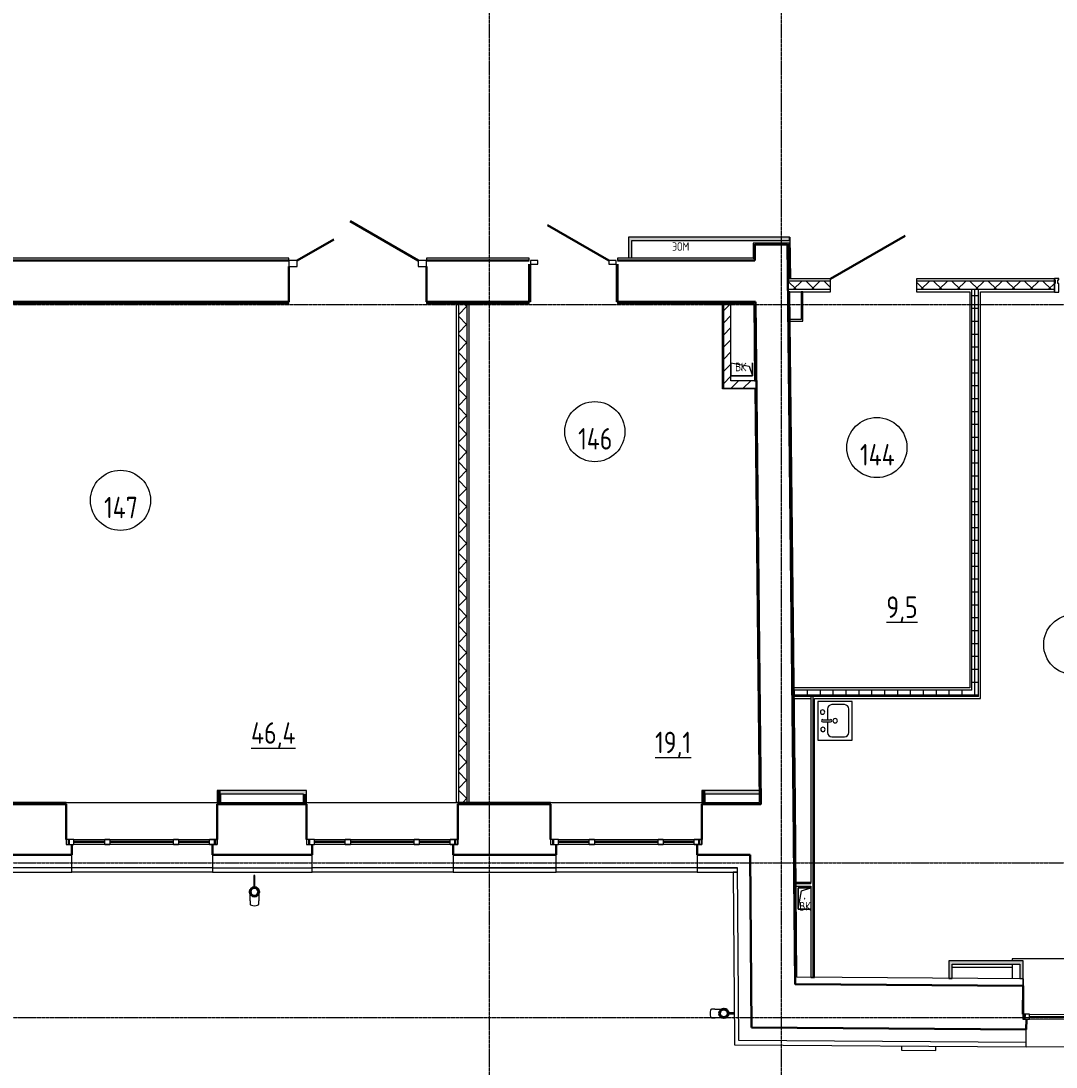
# Model space of a CAD drawing. Header units: millimetres. Extents: x 504091 to 2165846, y 135022 to 442887.
# Drawn here: x 738852 to 750902, y 269752 to 281928 of the extents above; entities that cross this region are included whole.
import ezdxf

# ---------------------------------------------------------------- set-up
doc = ezdxf.new("R2010")
doc.units = ezdxf.units.MM
doc.linetypes.add('ADSK_Линия сетки', pattern=[25, 20, -2.5, 0, -2.5])
doc.linetypes.add('осеваяX2', pattern=[4, 2.5, -0.5, 0.5, -0.5])
for name, color, linetype, lineweight in [('_ Окна', 7, 'Continuous', 30), ('Аннотация', 7, 'Continuous', 9), ('Витраж', 7, 'Continuous', 9), ('Двери', 7, 'Continuous', 20), ('Марки помещений', 7, 'Continuous', 20), ('Обобщенные модели', 7, 'Continuous', 18), ('Окна', 7, 'Continuous', 18), ('Оси', 165, 'осеваяX2', 13), ('Перекрытие', 7, 'Continuous', 18), ('Сантехника', 7, 'Continuous', 18), ('Стены внутренние', 7, 'Continuous', 18), ('Стены наружные', 7, 'Continuous', 18), ('Стены несущие', 7, 'Continuous', 30), ('Стены отделка', 7, 'Continuous', 30), ('Стены штриховка', 7, 'Continuous', 18)]:
    doc.layers.add(name, color=color, linetype=linetype, lineweight=lineweight)
doc.styles.add('ГОСТ 2.304', font='CS_Gost2304.shx')
pattern_1 = [(45, (705858.08, 270333.52), (-106.066, 106.066), []), (135, (705858.08, 270333.52), (-106.066, -106.066), [])]
pattern_2 = [(0, (705858.08, 270333.52), (0, 150), []), (90, (705858.08, 270333.52), (-150, 9e-15), [])]
pattern_3 = [(45, (705858.08, 270333.52), (-70.71068, 70.71068), [])]

# ---------------------------------------------------------------- blocks, each defined once
blk = doc.blocks.new('Sink - Kitchen _11_ - 450 x 400mm-658719-План 1-го этажа')
at = {"layer": 'Сантехника'}
for p, q in [((241, 202), (-209, 202)), ((-209, 202), (-209, -198)), ((-209, 202), (-209, -198)), ((241, 202), (-209, 202)), ((3, 145), (3, 53)), ((28, 145), (28, 53)), ((241, -198), (241, 202)), ((241, -198), (241, 202)), ((-171, 37), (-171, -109)), ((3, 88), (-120, 88)), ((152, 88), (28, 88)), ((203, -109), (203, 37)), ((-209, -198), (241, -198)), ((-209, -198), (241, -198)), ((-120, -160), (152, -160))]:
    blk.add_line(p, q, dxfattribs=at)
for centre, radius, start, end in [((-86, 142), 25.4, 360, 180), ((-86, 142), 25.4, 180, 0), ((16, 145), 12.7, 360, 180), ((117, 147), 25.4, 360, 180), ((117, 147), 25.4, 180, 0), ((-120, 37), 50.8, 90, 180), ((16, 0), 25.4, 360, 180), ((16, 0), 25.4, 180, 0), ((16, 53), 12.7, 180, 0), ((152, 37), 50.8, 360, 90), ((-120, -109), 50.8, 180, 270), ((152, -109), 50.8, 270, 0)]:
    blk.add_arc(centre, radius, start, end, dxfattribs=at)
blk = doc.blocks.new('Прямоугольный импост - Импост структурный с накладкой - 160мм-2485491-План 1-го этажа')
at = {"layer": 'Витраж', "lineweight": 18}
for p, q in [((-50, 0), (-50, 17)), ((-50, 17), (0, 17)), ((-40, 0), (-50, 0)), ((-40, -40), (-40, 0)), ((0, 0), (-10, 0)), ((-10, 0), (-10, -40)), ((0, 17), (0, 0)), ((-50, -140), (-50, -40)), ((-50, -40), (-40, -40)), ((-10, -40), (0, -40)), ((0, -40), (0, -140)), ((0, -140), (-50, -140))]:
    blk.add_line(p, q, dxfattribs=at)
blk = doc.blocks.new('AC_Дверь_Однопольная_Стальная - 1000х2100Н Д8п противопож EI30-3648730-План 1-го этажа')
at = {"layer": 'Двери', "lineweight": 30}
blk.add_line((-500, 75), (366, 575), dxfattribs=at)
blk = doc.blocks.new('Дверь-Alumark_двупольная с глухим окном_S70 - 1600х2100 алюм ост Д-20л-5430551-План 1-го этажа')
at = {"layer": 'Двери', "lineweight": 30}
for p, q in [((830, 240), (38, 697)), ((-580, 240), (-151, 487))]:
    blk.add_line(p, q, dxfattribs=at)
at = {"layer": 'Двери'}
for p, q in [((-675, 240), (-675, 170)), ((-580, 240), (-675, 240)), ((-675, 170), (-580, 170)), ((-580, 170), (-580, 240)), ((830, 240), (830, 170)), ((925, 240), (830, 240)), ((830, 170), (925, 170)), ((925, 170), (925, 240))]:
    blk.add_line(p, q, dxfattribs=at)
blk = doc.blocks.new('Водосток - Тип 1 _карниз больше 490мм_-5298490-План 1-го этажа')
at = {"layer": 'Обобщенные модели', "lineweight": 9}
h = blk.add_hatch(dxfattribs=at)
h.set_pattern_fill('FP_9', color=256, style=0, pattern_type=2)
h.set_pattern_definition([(314.567, (392.8, 41336.54), (106.86455, 105.2614), [])])
h.paths.add_polyline_path([(76, 171), (76, 149), (86, 129), (103, 115), (125, 110), (147, 115), (164, 129), (174, 149), (174, 171), (164, 191), (147, 205), (125, 210), (102, 204), (86, 191), (76, 171)])
at = {"layer": 'Обобщенные модели'}
for p, q in [((75, 306), (75, 264)), ((175, 264), (175, 306)), ((120, 109), (120, 40)), ((130, 40), (130, 109))]:
    blk.add_line(p, q, dxfattribs=at)
at = {"layer": 'Обобщенные модели', "flags": 128}
for points in [[(75, 173), (75, 174), (75, 177), (75, 180), (75, 183), (75, 186), (75, 190), (75, 193), (75, 197), (75, 201), (75, 205), (75, 210), (75, 214), (75, 219), (75, 224), (75, 229), (75, 234), (75, 239), (75, 245), (75, 250), (75, 256), (75, 261), (75, 264)], [(175, 264), (175, 258), (175, 252), (175, 247), (175, 242), (175, 236), (175, 231), (175, 226), (175, 221), (175, 216), (175, 212), (175, 207), (175, 203), (175, 199), (175, 195), (175, 191), (175, 188), (175, 184), (175, 181), (175, 178), (175, 175), (175, 173)]]:
    blk.add_lwpolyline(points, dxfattribs=at)
at = {"layer": 'Обобщенные модели'}
for start, end in [(90, 270), (270, 90)]:
    blk.add_arc((125, 160), 52, start, end, dxfattribs=at)
at = {"layer": 'Обобщенные модели', "lineweight": 40}
for start, end in [(90, 270), (270, 90)]:
    blk.add_arc((125, 160), 50, start, end, dxfattribs=at)
at = {"layer": 'Обобщенные модели'}
for start_param, end_param in [(4.712389, 6.283185), (3.141593, 4.712389)]:
    blk.add_ellipse((125, 306), major_axis=(-50, 0), ratio=0.309017, start_param=start_param, end_param=end_param, dxfattribs=at)
blk = doc.blocks.new('АС_Дверь_Однопольная_Алюминиевая - 1000х2100 алюм ост с мат_плёнкой Д19л-4850132-План 1-го этажа')
at = {"layer": 'Двери'}
for p, q in [((-288, -200), (-375, -200)), ((-375, -200), (-375, -240)), ((-375, -240), (-288, -240)), ((-288, -240), (-288, -200)), ((625, -200), (538, -200)), ((538, -200), (538, -240)), ((538, -240), (625, -240)), ((625, -240), (625, -200))]:
    blk.add_line(p, q, dxfattribs=at)
at = {"layer": 'Двери', "lineweight": 30}
blk.add_line((-288, -240), (427, -653), dxfattribs=at)
blk = doc.blocks.new('GM_Отверстие прямоугольное _в плите_ - Отверстие-V16-План 1-го этажа')
at = {"layer": 'Обобщенные модели'}
for p, q in [((-75, -125), (-75, 125)), ((-75, 125), (73, 125)), ((73, 125), (-75, 125)), ((-75, 125), (-75, -125)), ((-38, 88), (73, 124)), ((-75, -125), (-38, 88)), ((73, -125), (-75, -125)), ((-75, -125), (73, -125))]:
    blk.add_line(p, q, dxfattribs=at)
for start, end in [(360, 180), (180, 360), (60, 165), (300, 360), (195, 270)]:
    blk.add_arc((0, 0), 2.5, start, end, dxfattribs=at)
blk = doc.blocks.new('окно трехпол с фрамугой - 1740 и 1760 -2300_h___нов_ ок1-2142734-План 1-го этажа')
at = {"layer": '_ Окна', "lineweight": 18}
for p, q in [((-880, 115), (-880, 175)), ((-880, 175), (-790, 175)), ((-790, 175), (-790, 115)), ((-430, 115), (-430, 175)), ((-430, 175), (-370, 175)), ((-370, 175), (-370, 115)), ((370, 115), (370, 175)), ((370, 175), (430, 175)), ((430, 175), (430, 115)), ((790, 175), (790, 115)), ((880, 175), (790, 175)), ((880, 115), (880, 175)), ((-790, 115), (-880, 115)), ((-370, 115), (-430, 115)), ((430, 115), (370, 115)), ((790, 115), (880, 115))]:
    blk.add_line(p, q, dxfattribs=at)
at = {"layer": '_ Окна'}
for p, q in [((-850, 115), (-850, 175)), ((-790, 145), (-430, 145)), ((-370, 145), (370, 145)), ((430, 145), (790, 145)), ((850, 115), (850, 175))]:
    blk.add_line(p, q, dxfattribs=at)
at = {"layer": 'Окна'}
for p, q in [((-880, 175), (-880, 115)), ((-790, 175), (-880, 175)), ((-790, 175), (-430, 175)), ((-370, 175), (-430, 175)), ((-370, 175), (370, 175)), ((430, 175), (370, 175)), ((430, 175), (790, 175)), ((880, 175), (790, 175)), ((880, 115), (880, 175)), ((-880, 115), (-790, 115)), ((-430, 115), (-790, 115)), ((-430, 115), (-370, 115)), ((370, 115), (-370, 115)), ((370, 115), (430, 115)), ((790, 115), (430, 115)), ((790, 115), (880, 115))]:
    blk.add_line(p, q, dxfattribs=at)
blk = doc.blocks.new('окно трехпол с фрамугой - 1740 и 1760 -2300_h___нов_ ок1-V36-План 1-го этажа')
at = {"layer": '_ Окна', "lineweight": 18}
for p, q in [((-880, 115), (-880, 175)), ((-880, 175), (-790, 175)), ((-790, 175), (-790, 115)), ((-430, 115), (-430, 175)), ((-430, 175), (-370, 175)), ((-370, 175), (-370, 115)), ((370, 115), (370, 175)), ((370, 175), (430, 175)), ((430, 175), (430, 115)), ((790, 175), (790, 115)), ((880, 175), (790, 175)), ((880, 115), (880, 175)), ((-790, 115), (-880, 115)), ((-370, 115), (-430, 115)), ((430, 115), (370, 115)), ((790, 115), (880, 115))]:
    blk.add_line(p, q, dxfattribs=at)
at = {"layer": '_ Окна'}
for p, q in [((-850, 115), (-850, 175)), ((-790, 145), (-430, 145)), ((-370, 145), (370, 145)), ((430, 145), (790, 145)), ((850, 115), (850, 175))]:
    blk.add_line(p, q, dxfattribs=at)
at = {"layer": 'Окна'}
for p, q in [((-880, 175), (-880, 115)), ((-790, 175), (-880, 175)), ((-790, 175), (-430, 175)), ((-370, 175), (-430, 175)), ((-370, 175), (370, 175)), ((430, 175), (370, 175)), ((430, 175), (790, 175)), ((880, 175), (790, 175)), ((880, 115), (880, 175)), ((-880, 115), (-790, 115)), ((-430, 115), (-790, 115)), ((-430, 115), (-370, 115)), ((370, 115), (-370, 115)), ((370, 115), (430, 115)), ((790, 115), (430, 115)), ((790, 115), (880, 115))]:
    blk.add_line(p, q, dxfattribs=at)
blk = doc.blocks.new('окна_rehau_двупольное_2_фрамуги - 1460х2440 _нов_-3905278-План 1-го этажа')
at = {"layer": '_ Окна', "lineweight": 18}
for p, q in [((-750, 75), (-750, 135)), ((-750, 135), (-674, 135)), ((-674, 135), (-674, 75)), ((-38, 75), (-38, 135)), ((-38, 135), (38, 135)), ((38, 135), (38, 75)), ((674, 135), (674, 75)), ((750, 135), (674, 135)), ((750, 75), (750, 135)), ((-674, 75), (-750, 75)), ((38, 75), (-38, 75)), ((674, 75), (750, 75))]:
    blk.add_line(p, q, dxfattribs=at)
at = {"layer": '_ Окна'}
for p, q in [((-730, 75), (-730, 135)), ((730, 75), (730, 135)), ((-674, 105), (-38, 105)), ((38, 105), (674, 105))]:
    blk.add_line(p, q, dxfattribs=at)
at = {"layer": 'Окна'}
for p, q in [((-750, 135), (-750, 75)), ((-674, 135), (-750, 135)), ((-674, 135), (-38, 135)), ((38, 135), (-38, 135)), ((38, 135), (674, 135)), ((750, 135), (674, 135)), ((750, 75), (750, 135)), ((-750, 75), (-674, 75)), ((-38, 75), (-674, 75)), ((-38, 75), (38, 75)), ((674, 75), (38, 75)), ((674, 75), (750, 75))]:
    blk.add_line(p, q, dxfattribs=at)
blk = doc.blocks.new('Водосток - Тип 1 _карниз больше 490мм_-5162063-План 1-го этажа')
at = {"layer": 'Обобщенные модели'}
for p, q in [((75, 306), (75, 264)), ((175, 264), (175, 306)), ((120, 109), (120, -30)), ((130, -30), (130, 109)), ((120, -30), (130, -30))]:
    blk.add_line(p, q, dxfattribs=at)
at = {"layer": 'Обобщенные модели', "flags": 128}
for points in [[(75, 173), (75, 174), (75, 177), (75, 180), (75, 183), (75, 186), (75, 190), (75, 193), (75, 197), (75, 201), (75, 205), (75, 210), (75, 214), (75, 219), (75, 224), (75, 229), (75, 234), (75, 239), (75, 245), (75, 250), (75, 256), (75, 261), (75, 264)], [(175, 264), (175, 258), (175, 252), (175, 247), (175, 242), (175, 236), (175, 231), (175, 226), (175, 221), (175, 216), (175, 212), (175, 207), (175, 203), (175, 199), (175, 195), (175, 191), (175, 188), (175, 184), (175, 181), (175, 178), (175, 175), (175, 173)]]:
    blk.add_lwpolyline(points, dxfattribs=at)
at = {"layer": 'Обобщенные модели'}
for start, end in [(90, 270), (270, 90)]:
    blk.add_arc((125, 160), 52, start, end, dxfattribs=at)
at = {"layer": 'Обобщенные модели', "lineweight": 40}
for start, end in [(90, 270), (270, 90)]:
    blk.add_arc((125, 160), 50, start, end, dxfattribs=at)
at = {"layer": 'Обобщенные модели'}
for start_param, end_param in [(4.712389, 6.283185), (3.141593, 4.712389)]:
    blk.add_ellipse((125, 306), major_axis=(-50, 0), ratio=0.309017, start_param=start_param, end_param=end_param, dxfattribs=at)
blk = doc.blocks.new('GM_Отверстие прямоугольное _в плите_ - Отверстие-V66-План 1-го этажа')
at = {"layer": 'Обобщенные модели'}
for p, q in [((-75, 125), (75, 125)), ((75, 125), (-75, 125)), ((-37.5, 87.5), (75, 125)), ((75, 125), (75, -125)), ((75, -125), (75, 125)), ((-75, -125), (-37.5, 87.5)), ((75, -125), (-75, -125)), ((-75, -125), (75, -125))]:
    blk.add_line(p, q, dxfattribs=at)
for start, end in [(360, 180), (180, 360), (60, 165), (300, 360), (195, 270)]:
    blk.add_arc((0, 0), 2.5, start, end, dxfattribs=at)
blk = doc.blocks.new('ADSK_Марка_Помещение_ОдноЗначение - Номер-159740-План 1-го этажа')
at = {"layer": 'Марки помещений'}
blk.add_circle((0, 0), 3.5, dxfattribs=at)

msp = doc.modelspace()

# ---------------------------------------------------------------- hatches: boundary and pattern name
at = {"layer": 'Стены внутренние'}
for points in [[(747347.1634, 279371.3124), (747799.8887, 279371.3124), (747799.8887, 279411.3124), (745924.2082, 279411.3124), (745924.5739, 279371.3124), (747017.5081, 279371.3124)], [(745964.2082, 279168.7289), (745964.2082, 279371.3124), (745924.2082, 279371.3124), (745924.2082, 279168.7289), (745926.4262, 279168.7289)], [(741178.2033, 272831.7514), (741178.2033, 272971.7514), (741138.2033, 272971.7514), (741138.2033, 272831.7514)], [(741972.0777, 272931.7514), (742178.2058, 272931.7514), (742178.2058, 272971.7514), (741178.2033, 272971.7514), (741178.2033, 272931.7514), (741344.2768, 272931.7514)], [(742138.2058, 272831.7514), (742178.2058, 272831.7514), (742178.2058, 272931.7514), (742138.2058, 272931.7514)], [(746778.2053, 272831.7514), (746818.2053, 272831.7514), (746818.2053, 272971.7514), (746778.2053, 272971.7514)], [(747445.7154, 272931.7514), (747445.2719, 272971.7514), (746818.2053, 272971.7514), (746818.2053, 272931.7514), (747413.3775, 272931.7514)], [(749692.8931, 270784.6851), (749692.8931, 270989.095), (749652.8931, 270989.095), (749653.6289, 270784.9601)], [(750392.1815, 270949.095), (750519.6407, 270949.095), (750519.6407, 270989.095), (749692.8931, 270989.095), (749692.8931, 270949.095), (750291.2909, 270949.095)], [(750518.3398, 270781.8843), (750519.6407, 270781.8843), (750519.6407, 270949.095), (750479.6407, 270949.095), (750479.6407, 270781.8843), (750517.7045, 270781.8843)]]:
    msp.add_hatch(color=256, dxfattribs=at).paths.add_polyline_path(points)
at = {"layer": 'Стены внутренние', "lineweight": 9}
h = msp.add_hatch(dxfattribs=at)
h.set_pattern_fill('FP_6', color=256, style=0, pattern_type=2)
h.set_pattern_definition(pattern_1)
h.paths.add_polyline_path([(753300.5777, 278800.5307), (753300.5777, 278900.5307), (753283.0777, 278900.5307), (753283.0777, 278800.5307), (753287.1181, 278800.5307)])
h.paths.add_polyline_path([(747780.9589, 278800.5307), (748278.0777, 278800.5307), (748278.0777, 278900.5307), (747779.582, 278899.7338), (747780.6817, 278800.5307)])
h.paths.add_polyline_path([(749998.4844, 278800.5307), (750883.0777, 278800.5307), (750883.0777, 278900.5307), (749278.0777, 278900.5307), (749278.0777, 278800.5307), (749998.0777, 278800.5307)])
h = msp.add_hatch(dxfattribs=at)
h.set_pattern_fill('FP_7', color=256, style=0, pattern_type=2)
h.set_pattern_definition(pattern_2)
h.paths.add_polyline_path([(749998.0777, 274140.5767), (749998.0777, 278800.5307), (749923.0777, 278800.5307), (749923.0777, 274140.5767), (749962.551, 274140.5767)])
h = msp.add_hatch(dxfattribs=at)
h.set_pattern_fill('FP_6', color=256, style=0, pattern_type=2)
h.set_pattern_definition(pattern_1)
h.paths.add_polyline_path([(744044.3401, 272836.9474), (744044.3401, 278638.7289), (743944.3401, 278638.7289), (743944.3401, 272836.9474)])
at = {"layer": 'Стены внутренние', "lineweight": 9, "true_color": 0x005b00}
h = msp.add_hatch(dxfattribs=at)
h.set_pattern_fill('FP_8', color=98, style=0, pattern_type=2)
h.set_pattern_definition(pattern_3)
h.paths.add_polyline_path([(747117.5081, 277653.1621), (747117.5081, 278626.7289), (747029.5081, 278626.7289), (747029.5081, 277653.1621)])
h = msp.add_hatch(dxfattribs=at)
h.set_pattern_fill('FP_8', color=98, style=0, pattern_type=2)
h.set_pattern_definition(pattern_3)
h.paths.add_polyline_path([(747402.452, 277653.1621), (747413.3775, 277653.1621), (747412.402, 277741.1621), (747117.5081, 277741.1621), (747117.5081, 277653.1621), (747402.2303, 277653.1621)])
at = {"layer": 'Стены внутренние', "lineweight": 9}
h = msp.add_hatch(dxfattribs=at)
h.set_pattern_fill('FP_7', color=256, style=0, pattern_type=2)
h.set_pattern_definition(pattern_2)
h.paths.add_polyline_path([(748733.3787, 274065.5767), (749998.0777, 274065.5767), (749998.0777, 274140.5767), (747852.3408, 274140.5767), (747853.1722, 274065.5767), (748466.8141, 274065.5767)])

# ---------------------------------------------------------------- linework, layer by layer
at = {"layer": 'Оси', "linetype": 'ADSK_Линия сетки'}
for p, q in [((744307.643, 263323.4727), (744307.643, 292069.4414)), ((747707.643, 263323.4727), (747707.643, 292069.4414)), ((694211.5079, 278628.5198), (761862.9306, 278628.5198)), ((694211.5079, 272128.5198), (755907.6847, 272128.5198)), ((694211.5079, 270328.5198), (756226.1358, 270328.5198))]:
    msp.add_line(p, q, dxfattribs=at)
at = {"layer": 'Перекрытие'}
for p, q in [((747799.8887, 279411.3124), (747803.7759, 279411.3124)), ((747803.7759, 279411.3124), (747809.9631, 278925.5307)), ((744784.0777, 279098.7289), (744784.0777, 278658.7289)), ((745784.0777, 278658.7289), (745784.0777, 279098.7289)), ((744784.0777, 278658.7289), (744767.0777, 278658.7289)), ((745797.0777, 278658.7289), (745784.0777, 278658.7289)), ((747017.5081, 277647.1621), (747017.5081, 278638.7289)), ((747393.4428, 277647.1621), (747017.5081, 277647.1621)), ((743919.3401, 272831.7514), (743919.3401, 272836.9474)), ((744069.3401, 272836.9474), (744069.3401, 272831.7514)), ((752052.1815, 271011.095), (750392.1815, 271011.095)), ((750392.1815, 271011.095), (750392.1815, 270989.095)), ((750392.1815, 270949.095), (750392.1815, 270779.7886)), ((749692.8931, 270915.1609), (750392.1815, 270915.1609)), ((750519.3397, 270778.8982), (750522.4517, 270368.8664))]:
    msp.add_line(p, q, dxfattribs=at)
at = {"layer": 'Стены внутренние'}
for p, q in [((739378.2033, 272831.7514), (741138.2033, 272831.7514)), ((742178.2058, 272831.7514), (743938.2058, 272831.7514)), ((745018.2053, 272831.7514), (746778.2053, 272831.7514))]:
    msp.add_line(p, q, dxfattribs=at)
at = {"layer": 'Стены наружные'}
for p, q in [((741083.2033, 272071.7514), (739443.2033, 272071.7514)), ((741083.2033, 272021.7514), (739443.2033, 272021.7514)), ((743883.2058, 272071.7514), (742243.2058, 272071.7514)), ((743883.2058, 272021.7514), (742243.2058, 272021.7514)), ((746723.2053, 272071.7514), (745083.2053, 272071.7514)), ((746723.2053, 272021.7514), (745083.2053, 272021.7514)), ((751968.7725, 269978.7297), (750553.8072, 269988.6375))]:
    msp.add_line(p, q, dxfattribs=at)
at = {"layer": 'Стены несущие'}
for p, q in [((747774.8336, 279328.074), (747394.857, 279323.8618)), ((747847.0702, 272811.7514), (747774.8336, 279328.074)), ((747394.857, 279323.8618), (747396.9093, 279138.7289)), ((737482.0777, 279138.7289), (741972.0777, 279138.7289)), ((743572.0777, 279138.7289), (744767.0777, 279138.7289)), ((744767.0777, 278658.7289), (744767.0777, 279098.7289)), ((745797.0777, 279138.7289), (747396.9093, 279138.7289)), ((745797.0777, 279098.7289), (745797.0777, 278658.7289)), ((741972.0777, 278658.7289), (741972.0777, 279068.7289)), ((743572.0777, 279068.7289), (743572.0777, 278658.7289)), ((737482.0777, 278658.7289), (741972.0777, 278658.7289)), ((743572.0777, 278658.7289), (744767.0777, 278658.7289)), ((745797.0777, 278658.7289), (747402.2303, 278658.7289)), ((747402.2303, 278658.7289), (747467.0469, 272811.7514)), ((738353.2041, 272811.7514), (739378.2033, 272811.7514)), ((739378.2033, 272401.7514), (739378.2033, 272811.7514)), ((741138.2033, 272811.7514), (741138.2033, 272401.7514)), ((742178.2058, 272811.7514), (741138.2033, 272811.7514)), ((742178.2058, 272401.7514), (742178.2058, 272811.7514)), ((743938.2058, 272811.7514), (743938.2058, 272401.7514)), ((745018.2053, 272811.7514), (743938.2058, 272811.7514)), ((745018.2053, 272401.7514), (745018.2053, 272811.7514)), ((746778.2053, 272811.7514), (746778.2053, 272401.7514)), ((747467.0469, 272811.7514), (746778.2053, 272811.7514)), ((747862.91, 270717.497), (747847.0702, 272811.7514)), ((739443.2033, 272221.7514), (739443.2033, 272341.7514)), ((741083.2033, 272341.7514), (741083.2033, 272221.7514)), ((742243.2058, 272221.7514), (742243.2058, 272341.7514)), ((743883.2058, 272341.7514), (743883.2058, 272221.7514)), ((745083.2053, 272221.7514), (745083.2053, 272341.7514)), ((746723.2053, 272341.7514), (746723.2053, 272221.7514)), ((739443.2033, 272221.7514), (738288.2041, 272221.7514)), ((742243.2058, 272221.7514), (741083.2033, 272221.7514)), ((745083.2053, 272221.7514), (743883.2058, 272221.7514)), ((746723.2053, 272221.7514), (747341.518, 272221.7514)), ((747341.518, 272221.7514), (747356.726, 270211.0289)), ((750518.7796, 270698.9002), (747862.91, 270717.497)), ((747862.91, 270717.497), (750517.7796, 270698.9072)), ((750516.4689, 270368.9083), (750518.7796, 270698.9002)), ((747356.726, 270211.0289), (750555.2076, 270188.6326)), ((750515.0488, 270308.9167), (750516.0488, 270308.9097)), ((750555.2076, 270188.6326), (750556.0478, 270308.6296))]:
    msp.add_line(p, q, dxfattribs=at)
at = {"layer": 'Стены отделка', "lineweight": 9}
for p, q in [((747799.8887, 279411.3124), (745924.2082, 279411.3124)), ((745924.2082, 279411.3124), (745924.2082, 279168.7289)), ((745964.2082, 279371.3124), (747799.8887, 279371.3124)), ((745964.2082, 279168.7289), (745964.2082, 279371.3124)), ((747795.5777, 279343.2513), (747374.8626, 279343.2513)), ((747374.8626, 279343.2513), (747374.8626, 279323.2513)), ((747795.5777, 279323.2513), (747795.5777, 279343.2513)), ((747799.8887, 279371.3124), (747799.8887, 279411.3124)), ((747374.8626, 279323.2513), (747795.5777, 279323.2513)), ((747394.8637, 279323.2954), (747374.8653, 279323.0407)), ((747374.8653, 279323.0407), (747376.8332, 279168.5308)), ((747396.8316, 279168.7855), (747394.8637, 279323.2954)), ((747794.8929, 279323.5501), (747774.8945, 279323.2954)), ((747774.8945, 279323.2954), (747779.9606, 278925.5307)), ((747799.959, 278925.7854), (747794.8929, 279323.5501)), ((741972.0777, 279168.7289), (737482.0777, 279168.7289)), ((741972.0777, 279138.7289), (741972.0777, 279168.7289)), ((744767.0777, 279168.7289), (743572.0777, 279168.7289)), ((743572.0777, 279168.7289), (743572.0777, 279138.7289)), ((744767.0777, 279138.7289), (744767.0777, 279168.7289)), ((747397.2144, 279168.7289), (745797.0777, 279168.7289)), ((745797.0777, 279168.7289), (745797.0777, 279138.7289)), ((747376.8332, 279168.5308), (747396.8316, 279168.7855)), ((747396.9093, 279138.7289), (747397.2144, 279138.7289)), ((747397.2144, 279138.7289), (747397.2144, 279168.7289)), ((748278.0777, 278925.5307), (747775.5777, 278925.5307)), ((747775.5777, 278925.5307), (747775.5777, 278775.5307)), ((747779.9606, 278925.5307), (747799.959, 278925.7854)), ((748278.0777, 278775.5307), (748278.0777, 278925.5307)), ((750883.0777, 278925.5307), (749278.0777, 278925.5307)), ((749278.0777, 278925.5307), (749278.0777, 278775.5307)), ((750883.0777, 278775.5307), (750883.0777, 278925.5307)), ((747775.5777, 278775.5307), (747934.3982, 278775.5307)), ((747800.9576, 278775.7524), (747780.9589, 278775.5307)), ((747866.8836, 272828.696), (747800.9576, 278775.7524)), ((747934.3982, 278775.5307), (747934.3982, 278453.3786)), ((747954.3982, 278775.5307), (748278.0777, 278775.5307)), ((747954.3982, 278433.3786), (747954.3982, 278775.5307)), ((749278.0777, 278775.5307), (749898.0777, 278775.5307)), ((749898.0777, 278775.5307), (749898.0777, 274165.5767)), ((750023.0777, 278775.5307), (750883.0777, 278775.5307)), ((750023.0777, 274040.5767), (750023.0777, 278775.5307)), ((737482.0777, 278638.7289), (741972.0777, 278638.7289)), ((741972.0777, 278638.7289), (741972.0777, 278658.7289)), ((743572.0777, 278658.7289), (743572.0777, 278638.7289)), ((743572.0777, 278638.7289), (744767.0777, 278638.7289)), ((743919.3401, 278638.7289), (743919.3401, 272836.9474)), ((744069.3401, 272836.9474), (744069.3401, 278638.7289)), ((744767.0777, 278638.7289), (744767.0777, 278658.7289)), ((745797.0777, 278658.7289), (745797.0777, 278638.7289)), ((745797.0777, 278638.7289), (747382.4508, 278638.7289)), ((747117.5081, 278626.7289), (747029.5081, 278626.7289)), ((747029.5081, 278626.7289), (747029.5081, 277653.1621)), ((747117.5081, 277741.1621), (747117.5081, 278626.7289)), ((747382.4508, 278638.7289), (747392.4008, 277741.1621)), ((747403.3279, 278658.7289), (747402.2303, 278658.7289)), ((747402.452, 278638.7289), (747403.3279, 278638.7289)), ((747403.3279, 278638.7289), (747403.3279, 278658.7289)), ((747934.3982, 278453.3786), (747804.5313, 278453.3786)), ((747804.5313, 278453.3786), (747804.5313, 278433.3786)), ((747804.5313, 278433.3786), (747954.3982, 278433.3786)), ((747029.5081, 277653.1621), (747393.3763, 277653.1621)), ((747392.4008, 277741.1621), (747117.5081, 277741.1621)), ((747393.3763, 277653.1621), (747446.8239, 272831.7514)), ((749898.0777, 274165.5767), (747838.0777, 274165.5767)), ((747838.0777, 274165.5767), (747838.0777, 274040.5767)), ((747838.0777, 274040.5767), (748048.0777, 274040.5767)), ((748048.0777, 274040.5767), (748048.0777, 271898.4233)), ((748088.0777, 274040.5767), (750023.0777, 274040.5767)), ((748088.0777, 270795.9223), (748088.0777, 274040.5767)), ((742178.2058, 272971.7514), (741138.2033, 272971.7514)), ((741138.2033, 272971.7514), (741138.2033, 272811.7514)), ((741178.2033, 272931.7514), (742138.2058, 272931.7514)), ((741178.2033, 272831.7514), (741178.2033, 272931.7514)), ((742138.2058, 272931.7514), (742138.2058, 272831.7514)), ((742178.2058, 272811.7514), (742178.2058, 272971.7514)), ((747465.2732, 272971.7514), (746778.2053, 272971.7514)), ((746778.2053, 272971.7514), (746778.2053, 272811.7514)), ((746818.2053, 272931.7514), (747465.7166, 272931.7514)), ((746818.2053, 272831.7514), (746818.2053, 272931.7514)), ((739378.2033, 272831.7514), (738353.2041, 272831.7514)), ((739378.2033, 272811.7514), (739378.2033, 272831.7514)), ((741138.2033, 272831.7514), (741178.2033, 272831.7514)), ((741178.2033, 272831.7514), (742178.2058, 272831.7514)), ((743919.3401, 272836.9474), (744069.3401, 272836.9474)), ((745018.2053, 272831.7514), (743938.2058, 272831.7514)), ((743938.2058, 272831.7514), (743938.2058, 272811.7514)), ((745018.2053, 272811.7514), (745018.2053, 272831.7514)), ((746778.2053, 272831.7514), (747446.8239, 272831.7514)), ((747467.6033, 272831.7514), (747466.8251, 272831.7514)), ((747467.0469, 272811.7514), (747467.6033, 272811.7514)), ((747467.6033, 272811.7514), (747467.6033, 272831.7514)), ((747846.8848, 272828.4743), (747866.8836, 272828.696)), ((747866.9426, 272828.6992), (747846.9432, 272828.548)), ((747846.9432, 272828.548), (747862.3048, 270797.5032)), ((747882.3065, 270797.3631), (747866.9426, 272828.6992)), ((739443.2033, 272021.7514), (739443.2033, 272221.7514)), ((741083.2033, 272221.7514), (741083.2033, 272021.7514)), ((742243.2058, 272021.7514), (742243.2058, 272221.7514)), ((743883.2058, 272221.7514), (743883.2058, 272021.7514)), ((745083.2053, 272021.7514), (745083.2053, 272221.7514)), ((746723.2053, 272221.7514), (746723.2053, 272021.7514)), ((738288.2041, 272021.7514), (739443.2033, 272021.7514)), ((741084.2033, 272071.7514), (741083.2033, 272071.7514)), ((741083.2033, 272021.7514), (742243.2058, 272021.7514)), ((743884.2058, 272071.7514), (743883.2058, 272071.7514)), ((743883.2058, 272021.7514), (745083.2053, 272021.7514)), ((746724.2053, 272071.7514), (746723.2053, 272071.7514)), ((746723.2053, 272021.7514), (747192.6483, 272021.7514)), ((747193.0264, 272021.7528), (747143.0279, 272021.3746)), ((747143.0279, 272021.3746), (747157.8443, 270062.4178)), ((747192.6483, 272021.7514), (747192.6483, 272071.7514)), ((747207.8484, 270062.0677), (747192.6483, 272071.7514)), ((748048.0777, 271898.4233), (747874.2812, 271898.4233)), ((747874.2812, 271898.4233), (747874.2812, 271858.4233)), ((747874.2812, 271858.4233), (748048.0777, 271858.4233)), ((748048.0777, 271858.4233), (748048.0777, 270795.9223)), ((750519.6407, 270989.095), (749652.8931, 270989.095)), ((749652.8931, 270989.095), (749652.8931, 270781.8843)), ((749692.8931, 270949.095), (750479.6407, 270949.095)), ((749692.8931, 270781.8843), (749692.8931, 270949.095)), ((750479.6407, 270949.095), (750479.6407, 270781.8843)), ((750519.6407, 270781.8843), (750519.6407, 270989.095)), ((747862.7892, 270797.4998), (747862.2291, 270717.5018)), ((747862.2291, 270717.5018), (747862.91, 270717.497)), ((747862.3048, 270797.5032), (747862.7892, 270797.4998)), ((750519.3397, 270778.8982), (747882.3065, 270797.3631)), ((748048.0777, 270795.9223), (748088.0777, 270795.9223)), ((749652.8931, 270781.8843), (749692.8931, 270781.8843)), ((750479.6407, 270781.8843), (750519.6407, 270781.8843)), ((750517.7796, 270698.9072), (750518.7796, 270698.9002)), ((750518.7796, 270698.9002), (750519.3397, 270778.8982)), ((750553.8072, 269988.6375), (750555.2076, 270188.6326)), ((747157.8443, 270062.4178), (747157.4942, 270012.419)), ((747157.4942, 270012.419), (750553.8072, 269988.6375)), ((749103.4031, 269998.7935), (749103.053, 269948.7947)), ((749503.0432, 269945.9939), (749503.3933, 269995.9927)), ((750554.1573, 270038.6363), (750553.1573, 270038.6433)), ((749103.053, 269948.7947), (749503.0432, 269945.9939))]:
    msp.add_line(p, q, dxfattribs=at)
at = {"layer": 'Стены штриховка'}
for p, q in [((748278.0777, 278900.5307), (747775.5777, 278900.5307)), ((750883.0777, 278900.5307), (749278.0777, 278900.5307)), ((748278.0777, 278800.5307), (747775.5777, 278800.5307)), ((747954.3982, 278775.5307), (747934.3982, 278775.5307)), ((750883.0777, 278800.5307), (749278.0777, 278800.5307)), ((749923.0777, 274140.5767), (749923.0777, 278800.5307)), ((749998.0777, 274065.5767), (749998.0777, 278800.5307)), ((743944.3401, 278638.7289), (743944.3401, 272836.9474)), ((744044.3401, 278638.7289), (744044.3401, 272836.9474)), ((747392.4008, 277741.1621), (747412.402, 277741.1621)), ((747393.3763, 277653.1621), (747413.3775, 277653.1621)), ((749923.0777, 274140.5767), (747838.0777, 274140.5767)), ((749998.0777, 274065.5767), (747838.0777, 274065.5767)), ((748048.0777, 274065.5767), (748048.0777, 274040.5767)), ((748075.0777, 270795.9223), (748075.0777, 274065.5767)), ((739443.2033, 272071.7514), (738289.2041, 272071.7514)), ((741084.2033, 272071.7514), (742243.2058, 272071.7514)), ((743883.2058, 272071.7514), (745083.2053, 272071.7514)), ((745083.2053, 272071.7514), (743884.2058, 272071.7514)), ((746723.2053, 272071.7514), (747192.6483, 272071.7514)), ((747192.6483, 272071.7514), (746724.2053, 272071.7514)), ((748048.0777, 271885.4233), (748048.0777, 271898.4233)), ((748048.0777, 271885.4233), (747874.2812, 271885.4233)), ((750553.1573, 270038.6433), (747207.8484, 270062.0677))]:
    msp.add_line(p, q, dxfattribs=at)

# ---------------------------------------------------------------- block references
at = {"layer": 'Витраж', "extrusion": (0, 0, -1)}
msp.add_blockref('Прямоугольный импост - Импост структурный с накладкой - 160мм-2485491-План 1-го этажа', (-750883.0777, 278913.0307), dxfattribs=at)
at = {"layer": 'Двери'}
msp.add_blockref('Дверь-Alumark_двупольная с глухим окном_S70 - 1600х2100 алюм ост Д-20л-5430551-План 1-го этажа', (742647.0777, 278898.7289), dxfattribs=at)
at = {"layer": 'Двери', "rotation": 180}
msp.add_blockref('АС_Дверь_Однопольная_Алюминиевая - 1000х2100 алюм ост с мат_плёнкой Д19л-4850132-План 1-го этажа', (745407.0777, 278898.7289), dxfattribs=at)
at = {"layer": 'Двери', "color": 8, "true_color": 0x7f7f7f}
msp.add_blockref('AC_Дверь_Однопольная_Стальная - 1000х2100Н Д8п противопож EI30-3648730-План 1-го этажа', (748778.0777, 278850.5307), dxfattribs=at)
at = {"layer": 'Марки помещений', "xscale": 99.99999999999993, "yscale": 99.99999999999993, "zscale": 99.99999999999993}
for p in [(745532.4532, 277148.0764), (748816.2751, 276962.4376), (740011.3733, 276348.0764), (751107.9332, 274669.1242)]:
    msp.add_blockref('ADSK_Марка_Помещение_ОдноЗначение - Номер-159740-План 1-го этажа', p, dxfattribs=at)
at = {"layer": 'Обобщенные модели'}
for name, p, rotation in [('GM_Отверстие прямоугольное _в плите_ - Отверстие-V66-План 1-го этажа', (747242.5081, 277873.1621), 269.9999999999994), ('Водосток - Тип 1 _карниз больше 490мм_-5162063-План 1-го этажа', (741694.5041, 271951.7514), 180), ('Водосток - Тип 1 _карниз больше 490мм_-5298490-План 1-го этажа', (747196.4012, 270253.3646), 90.43334442127687)]:
    msp.add_blockref(name, p, dxfattribs=dict(at, rotation=rotation))
msp.add_blockref('GM_Отверстие прямоугольное _в плите_ - Отверстие-V16-План 1-го этажа', (747974.7594, 271713.3854), dxfattribs=at)
at = {"layer": 'Окна'}
for name, p, rotation in [('окно трехпол с фрамугой - 1740 и 1760 -2300_h___нов_ ок1-2142734-План 1-го этажа', (740258.2033, 272516.7514), 180), ('окно трехпол с фрамугой - 1740 и 1760 -2300_h___нов_ ок1-V36-План 1-го этажа', (743058.2058, 272516.7514), 180), ('окно трехпол с фрамугой - 1740 и 1760 -2300_h___нов_ ок1-2142734-План 1-го этажа', (745898.2053, 272516.7514), 180), ('окна_rehau_двупольное_2_фрамуги - 1460х2440 _нов_-3905278-План 1-го этажа', (751266.9757, 270438.6549), 179.5988121538022)]:
    msp.add_blockref(name, p, dxfattribs=dict(at, rotation=rotation))
at = {"layer": 'Сантехника', "rotation": 89.99999999999933}
msp.add_blockref('Sink - Kitchen _11_ - 450 x 400mm-658719-План 1-го этажа', (748330.3048, 273767.3058), dxfattribs=at)

# ---------------------------------------------------------------- texts
at = {"layer": 'Аннотация', "color": 251, "lineweight": 9, "true_color": 0x4b4b4b, "char_height": 100, "attachment_point": 1, "line_spacing_factor": 1.022766, "style": 'ГОСТ 2.304'}
for s, insert, width in [('\\pt360,720,1080,1440,1800,2160,2520,2880,3240,3600,3960,4320,4680,5040,5400,5760,6120,6480,6840,7200,7560,7920,8280,8640,9000,9360,9720,10080,10440,10800,11160,11520;ЭОМ', (746432.2917, 279352.4303), 240.885), ('\\pt360,720,1080,1440,1800,2160,2520,2880,3240,3600,3960,4320,4680,5040,5400,5760,6120,6480,6840,7200,7560,7920,8280,8640,9000,9360,9720,10080,10440,10800,11160,11520;ВК', (747166.4256, 277950.7253), 156.348), ('\\pt360,720,1080,1440,1800,2160,2520,2880,3240,3600,3960,4320,4680,5040,5400,5760,6120,6480,6840,7200,7560,7920,8280,8640,9000,9360,9720,10080,10440,10800,11160,11520;ВК', (747913.5695, 271673.6972), 156.348)]:
    msp.add_mtext(s, dxfattribs=dict(at, insert=insert, width=width))
at = {"layer": 'Марки помещений', "lineweight": 9, "char_height": 250, "attachment_point": 5, "line_spacing_factor": 1.022766, "style": 'ГОСТ 2.304'}
for s, insert, width in [('\\pt450,900,1350,1800,2250,2700,3150,3600,4050,4500,4950,5400,5850,6300,6750,7200,7650,8100,8550,9000,9450,9900,10350,10800,11250,11700,12150,12600,13050,13500,13950,14400;146', (745537.8459, 277064.4946), 458.1), ('\\pt450,900,1350,1800,2250,2700,3150,3600,4050,4500,4950,5400,5850,6300,6750,7200,7650,8100,8550,9000,9450,9900,10350,10800,11250,11700,12150,12600,13050,13500,13950,14400;144', (748821.6678, 276878.8558), 476.1), ('\\pt450,900,1350,1800,2250,2700,3150,3600,4050,4500,4950,5400,5850,6300,6750,7200,7650,8100,8550,9000,9450,9900,10350,10800,11250,11700,12150,12600,13050,13500,13950,14400;147', (740016.766, 276264.4946), 458.1), ('\\pt450,900,1350,1800,2250,2700,3150,3600,4050,4500,4950,5400,5850,6300,6750,7200,7650,8100,8550,9000,9450,9900,10350,10800,11250,11700,12150,12600,13050,13500,13950,14400;{\\L9,5}', (749107.9913, 275076.1383), 405), ('\\pt450,900,1350,1800,2250,2700,3150,3600,4050,4500,4950,5400,5850,6300,6750,7200,7650,8100,8550,9000,9450,9900,10350,10800,11250,11700,12150,12600,13050,13500,13950,14400;{\\L46,4}', (741789.794, 273611.1862), 601.2), ('\\pt450,900,1350,1800,2250,2700,3150,3600,4050,4500,4950,5400,5850,6300,6750,7200,7650,8100,8550,9000,9450,9900,10350,10800,11250,11700,12150,12600,13050,13500,13950,14400;{\\L19,1}', (746443.6742, 273501.1242), 470.7)]:
    msp.add_mtext(s, dxfattribs=dict(at, insert=insert, width=width))

doc.saveas('drawing.dxf')
